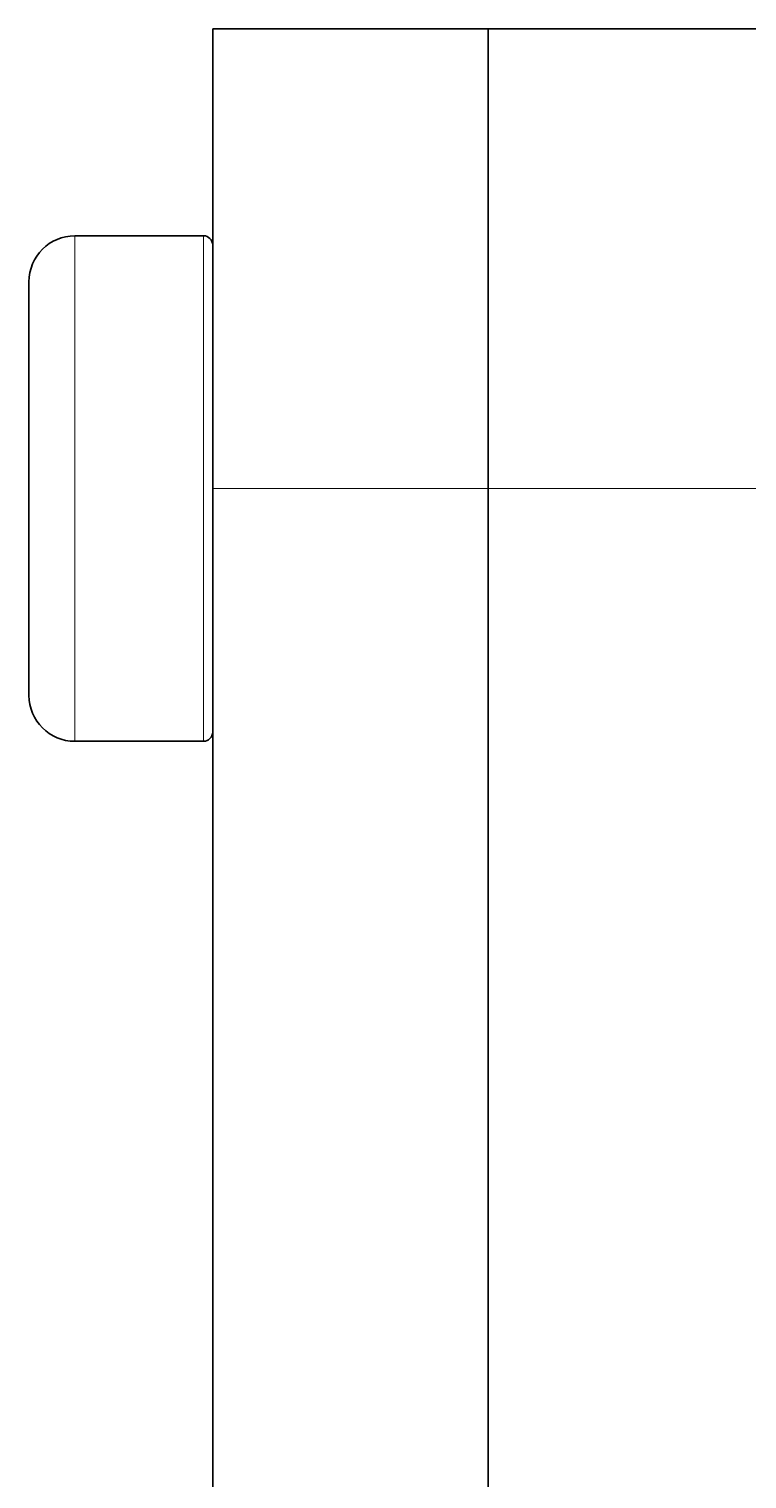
# Model space of a CAD drawing. Extents: x 291 to 828, y 188 to 662.
# Drawn here: x 416.5 to 424.32, y 474.42 to 490.2 of the extents above; entities that cross this region are included whole.
import ezdxf

# ---------------------------------------------------------------- set-up
doc = ezdxf.new("R2010")
doc.units = 0

msp = doc.modelspace()

# ---------------------------------------------------------------- linework, layer by layer
at = {"color": 7, "lineweight": 35, "ltscale": 0.075}
for p, q in [((421.502, 490.2), (418.502, 490.2)), ((424.502, 490.2), (421.502, 490.2))]:
    msp.add_line(p, q, dxfattribs=at)
at = {"color": 7, "lineweight": 35, "ltscale": 0.125}
for p, q in [((418.502, 490.2), (418.502, 485.2)), ((421.502, 490.2), (421.502, 485.2)), ((421.502, 490.2), (421.502, 485.2))]:
    msp.add_line(p, q, dxfattribs=at)
at = {"color": 7, "lineweight": 13, "ltscale": 0.129084}
for p, q in [((417.002, 487.95), (417.002, 482.786)), ((418.402, 487.95), (418.402, 482.786))]:
    msp.add_line(p, q, dxfattribs=at)
at = {"color": 7, "lineweight": 35, "ltscale": 0.035}
for p, q in [((418.402, 487.95), (417.002, 487.95)), ((418.402, 482.45), (417.002, 482.45))]:
    msp.add_line(p, q, dxfattribs=at)
at = {"color": 7, "lineweight": 35, "ltscale": 0.105614}
msp.add_line((416.502, 487.45), (416.502, 483.225), dxfattribs=at)
at = {"color": 7, "lineweight": 13, "ltscale": 0.075}
for p, q in [((421.502, 485.2), (418.502, 485.2)), ((424.502, 485.2), (421.502, 485.2))]:
    msp.add_line(p, q, dxfattribs=at)
at = {"color": 7, "lineweight": 35}
for p, q in [((418.502, 428.82), (418.502, 485.2)), ((421.502, 428.82), (421.502, 485.2)), ((421.502, 428.82), (421.502, 485.2))]:
    msp.add_line(p, q, dxfattribs=at)
at = {"color": 7, "lineweight": 35, "ltscale": 0.006886}
msp.add_line((416.502, 483.225), (416.502, 482.95), dxfattribs=at)
at = {"color": 7, "lineweight": 13, "ltscale": 0.008416}
for p, q in [((417.002, 482.786), (417.002, 482.45)), ((418.402, 482.786), (418.402, 482.45))]:
    msp.add_line(p, q, dxfattribs=at)
at = {"color": 7, "lineweight": 35}
for centre, radius, start, end in [((417.002, 487.45), 0.5, 90, 180), ((418.402, 487.85), 0.1, 0.0336, 89.9664), ((417.002, 482.95), 0.5, 180, 270), ((418.402, 482.55), 0.1, 270.0336, 359.9664)]:
    msp.add_arc(centre, radius, start, end, dxfattribs=at)

doc.saveas('drawing.dxf')
